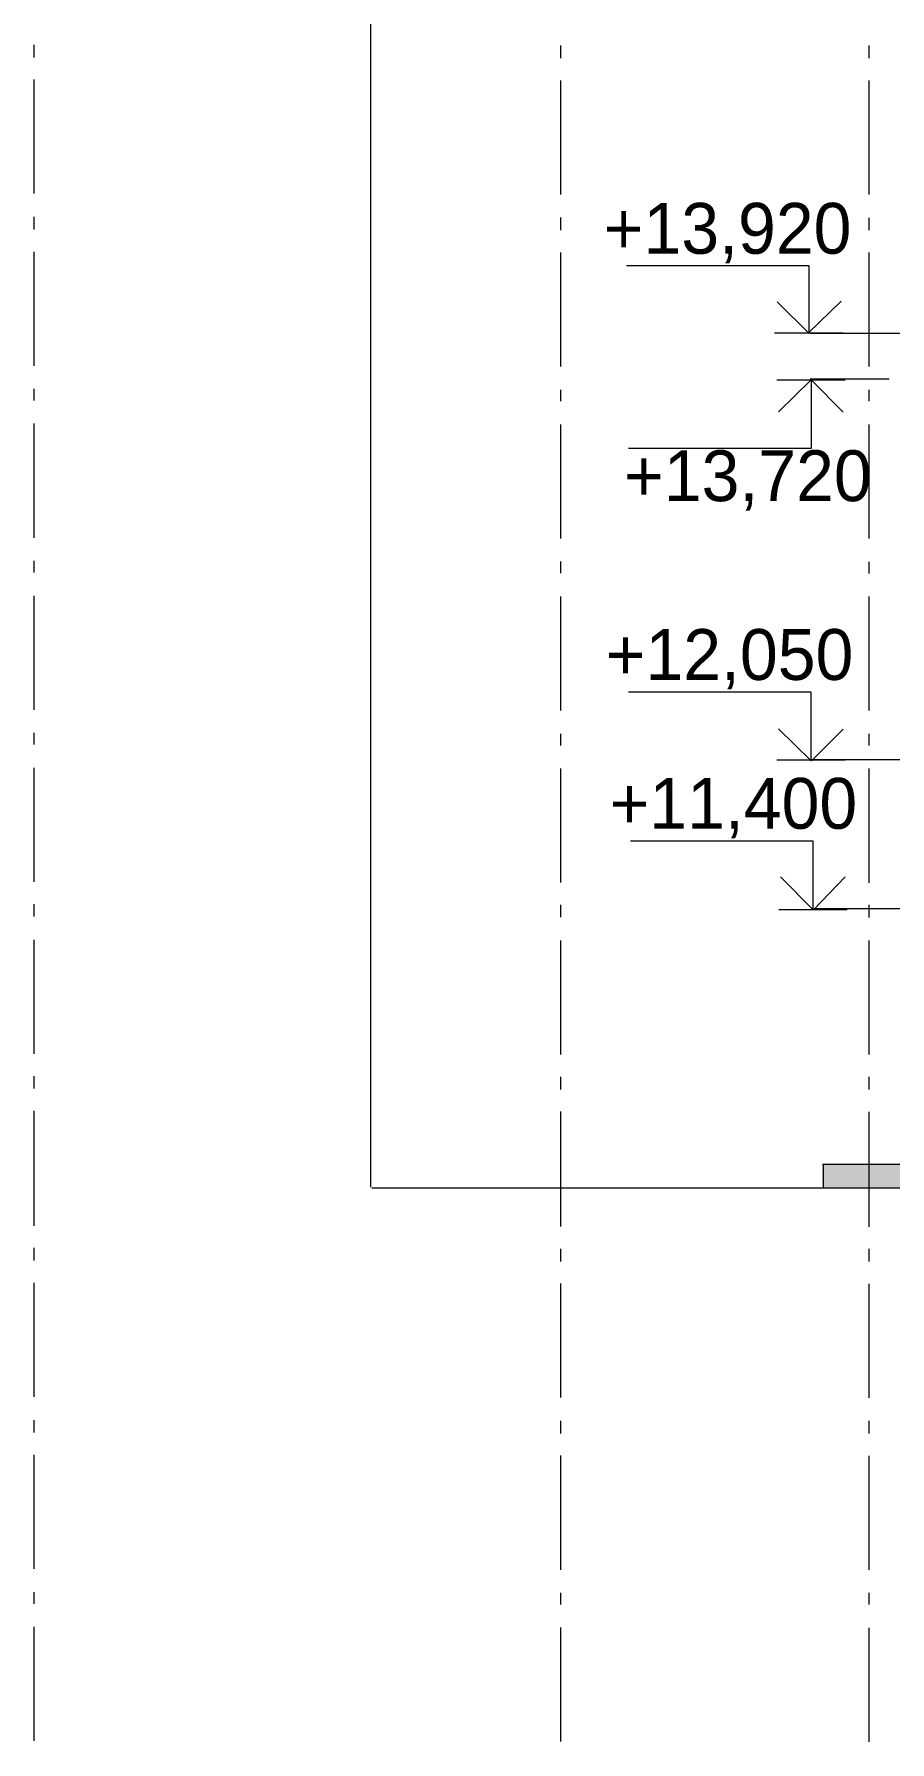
# Model space of a CAD drawing. Header units: millimetres. Extents: x -136833 to 49383, y -8033 to 344618.
# Drawn here: x -54899 to -51150, y 14594 to 22074 of the extents above; entities that cross this region are included whole.
import ezdxf

# ---------------------------------------------------------------- set-up
doc = ezdxf.new("R2010")
doc.units = ezdxf.units.MM
doc.layers.add('PDF _Геометрия', color=7, linetype='Continuous', true_color=0x1d1d1d)
doc.layers.add('PDF _Сплошная заливка', color=7, linetype='Continuous', true_color=0xffffff)
doc.layers.add('PDF _Текст', color=7, linetype='Continuous')

msp = doc.modelspace()

# ---------------------------------------------------------------- linework, layer by layer
at = {"layer": 'PDF _Геометрия', "color": 7, "lineweight": 9}
for points in [[(-53425.29868753588, 25421.86902377088), (-53425.29868753588, 17023.19072534256)], [(-54899.33714907434, 21972.15879853286), (-54899.33714907434, 22027.40698090072)], [(-52591.76503368971, 21968.90730829909), (-52591.76503368971, 22024.29593717646)], [(-51240.56311061277, 21968.46847437249), (-51240.56311061277, 22023.78367316909)], [(-54899.33714907434, 21375.47748733874), (-54899.33714907434, 21875.11322353507)], [(-52591.76503368971, 21371.95327439524), (-52591.76503368971, 21871.47489426311)], [(-51240.56311061277, 21371.57112522056), (-51240.56311061277, 21871.41642937291)], [(-54899.33714907434, 21218.86277923848), (-54899.33714907434, 21273.63242106742)], [(-52591.76503368971, 21215.66440402403), (-52591.76503368971, 21270.5652228379)], [(-51240.56311061277, 21215.17702546776), (-51240.56311061277, 21269.99131999598)], [(-54899.33714907434, 20621.70292750545), (-54899.33714907434, 21121.33866370178)], [(-52591.76503368971, 20618.71520707209), (-52591.76503368971, 21118.23682693996)], [(-51240.56311061277, 20618.27475829178), (-51240.56311061277, 21117.62407619979)], [(-51503.78426445894, 20762.7309009381), (-51503.78426445894, 21058.96803967973), (-52303.77824605098, 21058.96803967973)], [(-51354.62561061278, 20764.72648689574), (-51655.42481260699, 20764.72648689574)], [(-51503.78426445894, 20765.2371538876), (-51507.79329173949, 20765.2371538876)], [(-50538.64003368969, 20762.77170091563), (-51499.73044337587, 20762.77170091563)], [(-54899.33714907434, 20469.40917494399), (-54899.33714907434, 20520.33170807966)], [(-52591.76503368971, 20466.38197422222), (-52591.76503368971, 20516.82968143895)], [(-51495.01022599738, 20559.27686017287), (-51495.01022599738, 20258.49420915823), (-52295.09011759603, 20258.49420915823)], [(-51345.85157215125, 20558.41183687179), (-51646.17785509315, 20558.41183687179)], [(-51152.82272599738, 20562.45423359696), (-51500.17129843721, 20562.45423359696)], [(-51240.56311061277, 20465.9075144956), (-51240.56311061277, 20516.69987109124)], [(-54899.33714907434, 19868.40691301527), (-54899.33714907434, 20368.04264921159)], [(-52591.76503368971, 19864.97966072738), (-52591.76503368971, 20364.50128059525)], [(-51240.56311061277, 19864.48240511867), (-51240.56311061277, 20364.32770927102)], [(-54899.33714907434, 19716.11315564962), (-54899.33714907434, 19767.03569358947)], [(-52591.76503368971, 19712.65125988367), (-52591.76503368971, 19763.59160917005)], [(-51240.56311061277, 19712.11516132248), (-51240.56311061277, 19762.90260492275)], [(-54899.33714907434, 19115.1062000275), (-54899.33714907434, 19614.2633956849)], [(-52591.76503368971, 19111.74158845846), (-52591.76503368971, 19611.26320832633)], [(-51240.56311061277, 19111.19095621393), (-51240.56311061277, 19610.5353560979)], [(-51495.01022599738, 18890.93673342199), (-51495.01022599738, 19191.71938443663), (-52295.09011759603, 19191.71938443663)], [(-54899.33714907434, 18962.33390692712), (-54899.33714907434, 19013.26113375618)], [(-52591.76503368971, 18958.91571848472), (-52591.76503368971, 19009.85606282534)], [(-51240.56311061277, 18958.8187943937), (-51240.56311061277, 19009.61115098935)], [(-54899.33714907434, 18361.3316401942), (-54899.33714907434, 18860.96737639053)], [(-52591.76503368971, 18358.00604705952), (-52591.76503368971, 18857.52766692738)], [(-51345.85157215125, 18893.55418733191), (-51646.17785509315, 18893.55418733191)], [(-50915.92368753585, 18894.73067764326), (-51500.0443326667, 18894.73067764326)], [(-51240.56311061277, 18357.39369004544), (-51240.56311061277, 18857.24390719317)], [(-51486.23618753585, 18239.04980473324), (-51486.23618753585, 18539.36045661583), (-52286.4019891411, 18539.36045661583)], [(-54899.33714907434, 18209.03788763274), (-54899.33714907434, 18263.80752946169)], [(-52591.76503368971, 18205.67764621581), (-52591.76503368971, 18260.57363302353)], [(-51240.56311061277, 18205.02644122059), (-51240.56311061277, 18260.34164001719)], [(-51337.07753368969, 18238.48904069149), (-51637.43600594382, 18238.48904069149)], [(-51012.43811061277, 18242.18733533803), (-51490.987551614, 18242.18733533803)], [(-54899.33714907434, 17608.03562570402), (-54899.33714907434, 18107.18812766803)], [(-52591.76503368971, 17604.27533272096), (-52591.76503368971, 18103.79695258883)], [(-51240.56311061277, 17604.10223611204), (-51240.56311061277, 18103.44664102467)], [(-54899.33714907434, 17455.74186833837), (-54899.33714907434, 17510.50681647392)], [(-52591.76503368971, 17451.9420998711), (-52591.76503368971, 17507.33556570038)], [(-51240.56311061277, 17451.73499231586), (-51240.56311061277, 17506.54437887736)], [(-54899.33714907434, 16854.25637217733), (-54899.33714907434, 17358.21775760585)], [(-52591.76503368971, 16851.03242844589), (-52591.76503368971, 17354.51452278703)], [(-51240.56311061277, 16850.30497497221), (-51240.56311061277, 17354.17713005251)], [(-51442.36599522816, 17120.47860043789), (-51442.36599522816, 17018.64922364055), (-53419.2775743028, 17018.64922364055)], [(-51445.46495961203, 17020.98813317898), (-50442.12561061275, 17020.98813317898), (-50442.12561061275, 17122.54089981419), (-51445.46495961203, 17122.54089981419)], [(-54899.33714907434, 16701.96261961587), (-54899.33714907434, 16757.21080198373)], [(-52591.76503368971, 16698.70403254794), (-52591.76503368971, 16753.60485136182)], [(-51240.56311061277, 16697.93772614736), (-51240.56311061277, 16753.25292494396)], [(-54899.33714907434, 16105.28130842176), (-54899.33714907434, 16604.43850407917)], [(-52591.76503368971, 16101.74999864409), (-52591.76503368971, 16601.27161851195)], [(-51240.56311061277, 16101.03546400005), (-51240.56311061277, 16600.37986388401)], [(-54899.33714907434, 15948.6666003215), (-54899.33714907434, 16003.43624215044)], [(-52591.76503368971, 15944.97331820938), (-52591.76503368971, 15999.86930501711)], [(-51240.56311061277, 15944.64627221397), (-51240.56311061277, 15999.45565877547)], [(-54899.33714907434, 15351.50674858847), (-54899.33714907434, 15851.14248478479)], [(-52591.76503368971, 15348.01928430553), (-52591.76503368971, 15847.5409041734)], [(-51240.56311061277, 15347.74401006665), (-51240.56311061277, 15847.08841497928)], [(-54899.33714907434, 15199.21299602701), (-54899.33714907434, 15250.13552916267)], [(-52591.76503368971, 15195.69088840759), (-52591.76503368971, 15246.63123274819)], [(-51240.56311061277, 15194.8709490067), (-51240.56311061277, 15246.16420987073)], [(-54899.33714907434, 14598.21073409828), (-54899.33714907434, 15097.84647029461)], [(-52591.76503368971, 14594.78121698238), (-52591.76503368971, 15094.30283685024)], [(-51240.56311061277, 14593.94674389816), (-51240.56311061277, 15093.29606180616)]]:
    msp.add_lwpolyline(points, dxfattribs=at)
at = {"layer": 'PDF _Геометрия', "color": 7, "lineweight": 18}
for points in [[(-51503.78426445894, 20762.7309009381), (-51643.63513893109, 20902.0775824794)], [(-51507.50672776769, 20765.12741922137), (-51363.39964907432, 20904.71352805054)], [(-51495.01022599738, 20559.27686017287), (-51638.88557160966, 20419.4109673508)], [(-51494.22668866909, 20558.83856069233), (-51354.62561061278, 20418.73237427151)], [(-51495.01022599738, 18890.93673342199), (-51638.88557160966, 19030.79772849991)], [(-51494.22668866909, 18890.64320852642), (-51354.62561061278, 19030.24428658273)], [(-51486.23618753585, 18239.04980473324), (-51630.1269820202, 18382.93570094753)], [(-51485.46761441359, 18238.65799288442), (-51345.85157215125, 18382.29571349806)]]:
    msp.add_lwpolyline(points, dxfattribs=at)
at = {"layer": 'PDF _Сплошная заливка', "color": 7, "lineweight": 5, "transparency": 33554559}
msp.add_solid([(-51445.46495961203, 17122.54089981419), (-50442.12561061275, 17122.54089981419), (-51445.46495961203, 17020.98813317898), (-50442.12561061275, 17020.98813317898)], dxfattribs=at)

# ---------------------------------------------------------------- texts
at = {"layer": 'PDF _Текст', "char_height": 222.6982147375235, "attachment_point": 4, "style": ''}
for s, insert in [('+13,920', (-52403.53768588413, 21202.93978342677)), ('+13,720', (-52314.638912878, 20119.22653425263)), ('+12,050', (-52395.07154619561, 19336.08277540411)), ('+11,400', (-52378.13926681854, 18684.16418172784))]:
    msp.add_mtext(s, dxfattribs=dict(at, insert=insert))

doc.saveas('drawing.dxf')
